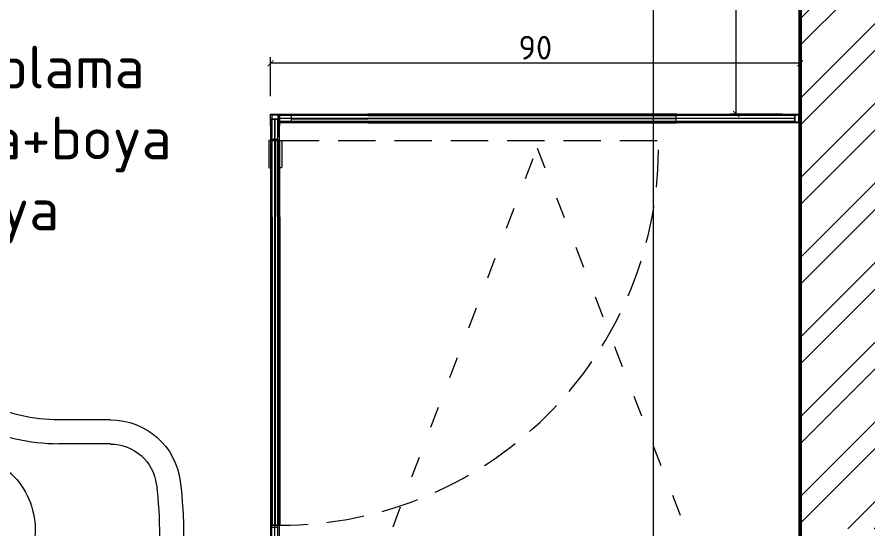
# Model space of a CAD drawing. Header units: inches. Extents: x -10121 to 9010, y 58067 to 62726.
# Drawn here: x 1956.7 to 2100.6, y 61413.8 to 61500.3 of the extents above; entities that cross this region are included whole.
import ezdxf

# ---------------------------------------------------------------- set-up
doc = ezdxf.new("R2010")
doc.units = ezdxf.units.IN
for name, pattern in [('ACAD_ISO03W100', [30, 12, -18]), ('DOT', [6.35, 0, -6.35]), ('HIDDEN', [9.525, 6.35, -3.175])]:
    doc.linetypes.add(name, pattern=pattern)
for name, color, linetype, lineweight in [('A-DUVAR 0.50', 40, 'Continuous', 50), ('A-KAPI NOKT', 35, 'DOT', 9), ('Auto-Aksesuar', 6, 'Continuous', 5), ('Auto-Cam', 140, 'Continuous', 9), ('Auto-Metal', 71, 'Continuous', 18), ('Auto-Olcu', 33, 'Continuous', 15), ('Auto-Silik', 251, 'Continuous', 5), ('Auto-Silik_Cizgiler', 47, 'Continuous', 9), ('Auto-SilikCizgiler', 251, 'Continuous', 9), ('Auto-Vitrifiye', 8, 'Continuous', 9), ('yazi mekan 020', 9, 'Continuous', 20)]:
    doc.layers.add(name, color=color, linetype=linetype, lineweight=lineweight)
doc.styles.add('1-20', font='isocpeur.ttf', dxfattribs={"height": 4})
doc.styles.add('swis721cnbt10', font='isocpeur.ttf', dxfattribs={"height": 10})
doc.dimstyles.new('ölçü 1_20', dxfattribs={"dimtxt": 4, "dimasz": 1, "dimexe": 1, "dimexo": 3, "dimtad": 1, "dimdec": 0, "dimtxsty": '1-20', "dimblk": 'ARCHTICK', "dimcen": 1.5, "dimclrd": 256, "dimclre": 256, "dimclrt": 256, "dimadec": 0, "dimazin": 0, "dimtfac": 1, "dimtdec": 0, "dimtmove": 0, "dimatfit": 3, "dimldrblk": 'ARCHTICK', "dimfxl": 1, "dimlwd": -1, "dimlwe": -1, "dimarcsym": 0})

# ---------------------------------------------------------------- blocks, each defined once
blk = doc.blocks.new('_ARCHTICK')
at = {"color": 0, "linetype": 'ByBlock', "const_width": 0.15}
blk.add_lwpolyline([(-0.5, -0.5), (0.5, 0.5)], dxfattribs=at)
blk = doc.blocks.new('*D395')
at = {"layer": 'Auto-Olcu', "ltscale": 5, "transparency": 16777216}
for p, q in [((2076.57, 61736.04), (2063.33, 61736.04)), ((2064.35, 61364.22), (2064.33, 61736.04)), ((2076.59, 61364.22), (2063.35, 61364.22))]:
    blk.add_line(p, q, dxfattribs=at)
at = {"layer": 'DEFPOINTS', "color": 0, "ltscale": 5, "transparency": 16777216}
for p in [(2064.33, 61736.04), (2079.57, 61736.04), (2079.59, 61364.22)]:
    blk.add_point(p, dxfattribs=at)
at = {"layer": 'Auto-Olcu', "ltscale": 5, "transparency": 16777216}
for p, rotation in [((2064.33, 61736.04), 90.00270459986305), ((2064.35, 61364.22), 270.002704599863)]:
    blk.add_blockref('_ARCHTICK', p, dxfattribs=dict(at, rotation=rotation))
at = {"layer": 'Auto-Olcu', "ltscale": 5, "transparency": 16777216, "insert": (2066.96, 61550.13), "char_height": 4, "attachment_point": 5, "rotation": 270.0027, "style": '1-20'}
blk.add_mtext('372', dxfattribs=at)
blk = doc.blocks.new('*D519')
at = {"layer": 'Auto-Olcu', "ltscale": 5, "transparency": 16777216}
for p, q in [((2086.15, 61565.08), (2077.35, 61565.08)), ((2078.33, 61483.94), (2078.35, 61565.08)), ((2086.14, 61483.94), (2077.33, 61483.94))]:
    blk.add_line(p, q, dxfattribs=at)
at = {"layer": 'DEFPOINTS', "color": 0, "ltscale": 5, "transparency": 16777216}
for p in [(2078.35, 61565.08), (2089.15, 61565.08, -24.75), (2089.14, 61483.94, 14.89)]:
    blk.add_point(p, dxfattribs=at)
at = {"layer": 'Auto-Olcu', "ltscale": 5, "transparency": 16777216}
for p, rotation in [((2078.35, 61565.08), 89.98210329158526), ((2078.33, 61483.94), 269.9821032915852)]:
    blk.add_blockref('_ARCHTICK', p, dxfattribs=dict(at, rotation=rotation))
at = {"layer": 'Auto-Olcu', "ltscale": 5, "transparency": 16777216, "insert": (2075.72, 61524.51), "char_height": 4, "attachment_point": 5, "rotation": 89.9821, "style": '1-20'}
blk.add_mtext('81', dxfattribs=at)
blk = doc.blocks.new('lava')
for p, q in [((-50, -31.63), (-50, 0)), ((-50, 0), (50, 0)), ((50, -31.63), (50, 0)), ((-44.96, -4.08), (44.96, -4.08)), ((-45.91, -31.63), (-45.91, -5.03)), ((45.91, -31.63), (45.91, -5.03)), ((-37.65, -47.22), (-28.87, -47.22)), ((37.65, -47.22), (28.87, -47.22)), ((-37.65, -51.3), (-28.87, -51.3)), ((37.65, -51.3), (28.87, -51.3))]:
    blk.add_line(p, q)
for centre, radius in [((0, -9.33), 1.9), ((0, -22.03), 3.3), ((0, -22.03), 2.35)]:
    blk.add_circle(centre, radius)
for centre, radius, start, end in [((-44.96, -5.03), 0.95, 90, 180), ((44.96, -5.03), 0.95, 0, 90), ((0, -45.6), 30.4, 46.6377, 133.3623), ((-12.07, -32.82), 12.82, 133.3623, 226.6377), ((12.07, -32.82), 12.82, 313.3623, 46.6377), ((26, -31.63), 76, 180, 186.9781), ((26, -31.63), 71.92, 180, 186.9781), ((-26, -31.63), 71.92, 353.0219, 0), ((-26, -31.63), 76, 353.0219, 0), ((-37.65, -39.42), 11.88, 186.9781, 270), ((-37.65, -39.42), 7.79, 186.9781, 270), ((37.65, -39.42), 7.79, 270, 353.0219), ((37.65, -39.42), 11.88, 270, 353.0219), ((0, -20.05), 30.4, 226.6377, 313.3623), ((-28.87, -79.8), 32.59, 64.1581, 90), ((28.87, -79.8), 32.59, 90, 115.8419), ((-28.87, -79.8), 28.5, 64.1581, 90), ((0, -20.46), 33.41, 243.9617, 296.0383), ((28.87, -79.8), 28.5, 90, 115.8419), ((0, -20.46), 37.49, 243.9831, 296.0169)]:
    blk.add_arc(centre, radius, start, end)
blk = doc.blocks.new('*D535')
at = {"layer": 'Auto-Olcu', "ltscale": 5, "transparency": 16777216}
for p, q in [((1999.6, 61486.94), (1999.6, 61493.53)), ((2089.16, 61486.91), (2089.16, 61493.53)), ((2089.16, 61492.53), (1999.6, 61492.53))]:
    blk.add_line(p, q, dxfattribs=at)
at = {"layer": 'DEFPOINTS', "color": 0, "ltscale": 5, "transparency": 16777216}
for p in [(1999.6, 61492.53), (1999.6, 61483.94, 15.32), (2089.16, 61483.91)]:
    blk.add_point(p, dxfattribs=at)
at = {"layer": 'Auto-Olcu', "ltscale": 5, "transparency": 16777216, "rotation": 180}
blk.add_blockref('_ARCHTICK', (1999.6, 61492.53), dxfattribs=at)
at = {"layer": 'Auto-Olcu', "ltscale": 5, "transparency": 16777216}
blk.add_blockref('_ARCHTICK', (2089.16, 61492.53), dxfattribs=at)
at = {"layer": 'Auto-Olcu', "ltscale": 5, "transparency": 16777216, "insert": (2044.38, 61495.15), "char_height": 4, "attachment_point": 5, "style": '1-20'}
blk.add_mtext('90', dxfattribs=at)

msp = doc.modelspace()

# ---------------------------------------------------------------- hatches: boundary and pattern name
at = {"layer": 'Auto-Silik_Cizgiler'}
h = msp.add_hatch(dxfattribs=at)
h.set_pattern_fill('ANSI32', color=256)
h.set_pattern_definition([(45, (24164.5215, 46545.344), (-6.735192, 6.735192), []), (45, (24169.012, 46545.344), (-6.735192, 6.735192), [])])
h.paths.add_polyline_path([(2123.62, 61413.81), (2089.14, 61413.81), (2089.14, 61557.46), (2123.62, 61557.46)])

# ---------------------------------------------------------------- linework, layer by layer
at = {"layer": 'A-DUVAR 0.50'}
msp.add_line((2089.16, 61364.22), (2089.14, 61736.04), dxfattribs=at)
at = {"layer": 'A-KAPI NOKT', "linetype": 'ACAD_ISO03W100', "ltscale": 0.3}
msp.add_lwpolyline([(2001.1, 61363.72), (2044.68, 61478.19), (2089.14, 61364.22)], dxfattribs=at)
at = {"layer": 'Auto-Aksesuar', "elevation": 14.45}
for points in [[(1999.3, 61479.46), (1999.3, 61474.96), (1999.4, 61474.86), (1999.7, 61474.86), (1999.7, 61479.46)], [(2001.5, 61479.46), (2001.5, 61474.96), (2001.4, 61474.86), (2001.1, 61474.86), (2001.1, 61479.46)]]:
    msp.add_lwpolyline(points, close=True, dxfattribs=at)
at = {"layer": 'Auto-Cam'}
for p, q in [((1999.6, 61483.94, 15.32), (2089.14, 61483.94, 14.89)), ((2088.25, 61482.69, 15.33), (2088.25, 61483.69, 15.33)), ((2000.85, 61483.05, 15.33), (1999.85, 61483.05, 15.33)), ((2003.17, 61483.13, 15.28), (2016.03, 61483.13, 15.06)), ((2000.46, 61479.46, 1.7), (2000.46, 61466.59, 1.48))]:
    msp.add_line(p, q, dxfattribs=at)
for points, elevation in [([(2001.1, 61483.69), (2001.1, 61482.69)], 15.9), ([(2088.25, 61483.69), (2001.1, 61483.69)], 15.04), ([(2016.03, 61483.69), (2003.17, 61483.69)], 29.63), ([(2016.03, 61483.69), (2068.19, 61483.69)], 29.63), ([(2088.25, 61483.69), (2085.26, 61483.69)], 14.74), ([(2088.25, 61483.69), (2088.25, 61482.69)], 15.33), ([(1999.85, 61382.28), (1999.84, 61483.05)], 0.15), ([(1999.85, 61483.05), (2000.85, 61483.05)], 15.33), ([(1999.85, 61483.05), (1999.85, 61480.06)], 14.74), ([(2000.35, 61382.28), (2000.34, 61483.05)], 0.15), ([(2000.35, 61483.05), (2000.35, 61480.06)], 14.74), ([(2000.85, 61382.28), (2000.84, 61483.05)], 0.15), ([(2000.85, 61483.05), (2000.85, 61480.06)], 14.74), ([(2088.25, 61483.19), (2001.1, 61483.19)], 15.04), ([(2088.25, 61482.69), (2001.1, 61482.69)], 15.04), ([(2016.03, 61483.19), (2003.17, 61483.19)], 29.63), ([(2016.03, 61482.69), (2003.17, 61482.69)], 29.63), ([(2016.03, 61483.19), (2068.19, 61483.19)], 29.63), ([(2016.03, 61482.69), (2068.19, 61482.69)], 29.63), ([(2088.25, 61483.19), (2085.26, 61483.19)], 14.74), ([(2088.25, 61482.69), (2085.26, 61482.69)], 14.74), ([(1999.9, 61479.74), (2000.9, 61479.74)], 1.74), ([(1999.9, 61466.59), (1999.9, 61479.46)], 16.04), ([(1999.9, 61479.46), (2000.9, 61479.46)], 1.45), ([(2000.4, 61466.59), (2000.4, 61479.46)], 16.04), ([(2000.9, 61466.59), (2000.9, 61479.46)], 16.04), ([(1999.9, 61466.59), (1999.9, 61414.43)], 16.04), ([(2000.4, 61466.59), (2000.4, 61414.43)], 16.04), ([(2000.9, 61466.59), (2000.9, 61414.43)], 16.04), ([(1999.9, 61414.43), (2000.9, 61414.43)], 1.45), ([(1999.9, 61414.14), (2000.9, 61414.14)], 1.74)]:
    msp.add_lwpolyline(points, dxfattribs=dict(at, elevation=elevation))
at = {"layer": 'Auto-Metal'}
for p, q in [((1999.6, 61481.94, 15.76), (1999.6, 61483.94, 15.32)), ((1999.6, 61483.94, 15.32), (2001.1, 61483.94, 15.32)), ((2000.9, 61483.74, 15.32), (1999.8, 61483.74, 15.32)), ((1999.8, 61483.74, 15.32), (1999.8, 61481.94, 15.76)), ((2000.9, 61481.94, 15.76), (2000.9, 61483.74, 15.32)), ((2001.1, 61483.94, 15.32), (2001.1, 61481.94, 15.76)), ((2087.14, 61483.74, 15.76), (2087.14, 61483.94, 15.76)), ((2087.14, 61483.94, 15.76), (2089.14, 61483.94, 15.32)), ((2088.94, 61483.74, 15.32), (2087.14, 61483.74, 15.76)), ((2088.94, 61482.64, 15.32), (2088.94, 61483.74, 15.32)), ((2089.14, 61483.94, 15.32), (2089.14, 61482.44, 15.32)), ((2087.14, 61482.44, 15.76), (2087.14, 61482.64, 15.76)), ((2087.14, 61482.64, 15.76), (2088.94, 61482.64, 15.32)), ((2089.14, 61482.44, 15.32), (2087.14, 61482.44, 15.76)), ((1999.8, 61481.94, 15.76), (1999.6, 61481.94, 15.76)), ((2001.1, 61481.94, 15.76), (2000.9, 61481.94, 15.76))]:
    msp.add_line(p, q, dxfattribs=at)
at = {"layer": 'Auto-Silik', "linetype": 'HIDDEN'}
msp.add_line((2001.5, 61479.46, 29.77), (2065.2, 61479.46, 29.34), dxfattribs=at)
msp.add_arc((2001.29, 61478.35, 15.76), 63.92, 268.5231, 0.9968, dxfattribs=at)
at = {"layer": 'Auto-SilikCizgiler', "color": 1, "linetype": 'ACAD_ISO03W100', "ltscale": 0.5, "true_color": 0xe60000}
msp.add_line((2089.16, 61736.23), (2089.16, 61364.42), dxfattribs=at)
at = {"layer": 'Auto-SilikCizgiler'}
for points, elevation in [([(2089.14, 61482.44), (2001.1, 61482.44), (2001.1, 61483.94), (2089.14, 61483.94)], 14.89), ([(2016.03, 61482.44), (2003.17, 61482.44), (2003.17, 61483.94), (2016.03, 61483.94)], 29.34), ([(2016.03, 61482.44), (2068.19, 61482.44), (2068.19, 61483.94), (2016.03, 61483.94)], 29.34), ([(2001.1, 61383.42), (2001.1, 61483.05), (1999.6, 61483.06), (1999.6, 61383.42)], 0), ([(2001.15, 61466.59), (2001.15, 61479.46), (1999.65, 61479.46), (1999.65, 61466.59)], 15.76), ([(2001.15, 61466.59), (2001.15, 61414.43), (1999.65, 61414.43), (1999.65, 61466.59)], 15.76)]:
    msp.add_lwpolyline(points, dxfattribs=dict(at, elevation=elevation))

# ---------------------------------------------------------------- block references
at = {"layer": 'Auto-Vitrifiye', "color": 1, "xscale": -1, "rotation": 180}
msp.add_blockref('lava', (1934.91, 61380.96), dxfattribs=at)

# ---------------------------------------------------------------- texts
at = {"layer": 'yazi mekan 020', "insert": (1929.25, 61507.48), "char_height": 7.2, "attachment_point": 2, "style": 'swis721cnbt10'}
msp.add_mtext('ALAN; 5 M2\\P\\pi-165.6,l165.6;DÖS; Mermer kaplama\\PDUV; Mermer+Sıva+boya\\PTAV; Sıva+boya', dxfattribs=at)

# ---------------------------------------------------------------- dimensions: what is measured, and where the dimension line sits
at = {"layer": 'Auto-Olcu', "ltscale": 5}
dim = msp.add_aligned_dim(p1=(2079.59, 61364.22), p2=(2079.57, 61736.04), distance=15.24, dimstyle='ölçü 1_20', dxfattribs=at)
dim.commit()
dim.dimension.update_dxf_attribs({"geometry": '*D395', "text_midpoint": (2066.96, 61550.13)})
dim = msp.add_linear_dim(base=(2078.35, 61565.08), p1=(2089.14, 61483.94, 14.89), p2=(2089.15, 61565.08, -24.75), angle=269.9821, dimstyle='ölçü 1_20', dxfattribs=at)
dim.commit()
dim.dimension.update_dxf_attribs({"geometry": '*D519', "text_midpoint": (2075.72, 61524.51)})
dim = msp.add_linear_dim(base=(1999.6, 61492.53), p1=(2089.16, 61483.91), p2=(1999.6, 61483.94, 15.32), dimstyle='ölçü 1_20', dxfattribs=at)
dim.commit()
dim.dimension.update_dxf_attribs({"geometry": '*D535', "text_midpoint": (2044.38, 61495.15)})

doc.saveas('drawing.dxf')
